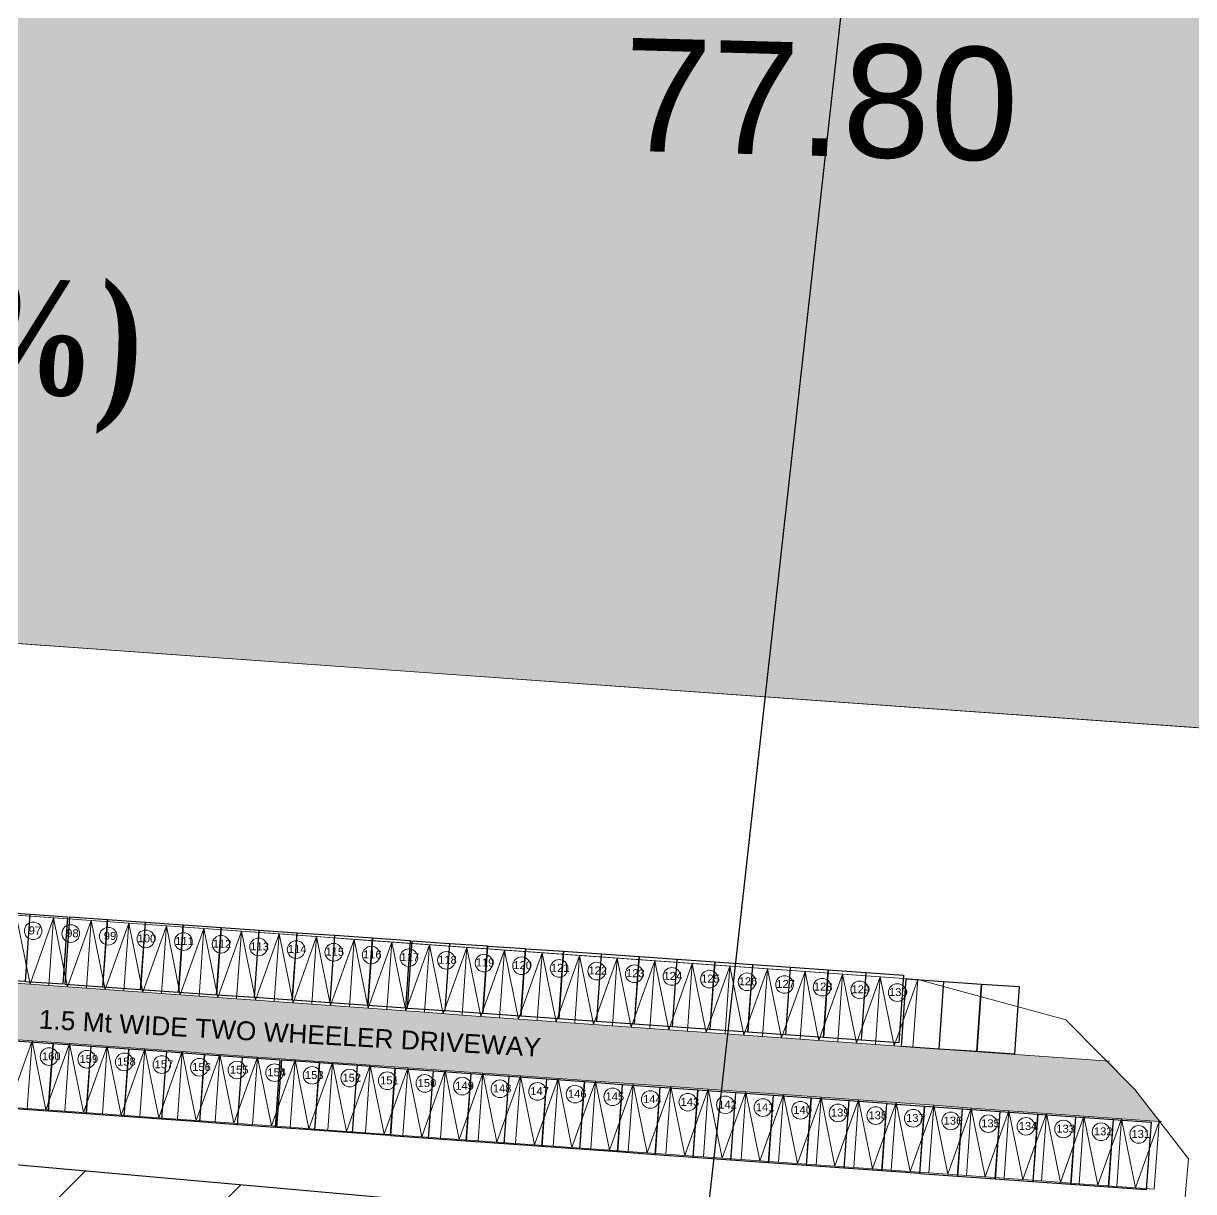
# Model space of a CAD drawing. Header units: metres. Extents: x -1560405 to -1559609, y 42907 to 43310.
# Drawn here: x -1560250.85 to -1560219.78, y 43190.37 to 43221.39 of the extents above; entities that cross this region are included whole.
import ezdxf

# ---------------------------------------------------------------- set-up
doc = ezdxf.new("R2010")
doc.units = ezdxf.units.M
doc.header["$LTSCALE"] = 750
doc.header["$MEASUREMENT"] = 0
doc.header["$PDMODE"] = 35
doc.header["$PDSIZE"] = 50
doc.linetypes.add('ACAD_ISO03W100', pattern=[30, 12, -18])
doc.linetypes.add('HIDDEN', pattern=[0.375, 0.25, -0.125])
doc.layers.get('0').update_dxf_attribs({"lineweight": 5})
doc.layers.get('Defpoints').update_dxf_attribs({"lineweight": 0})
doc.layers.add('BLK_1_LVL_0_BLDG_FOOT_PRINT', color=1, linetype='Continuous', lineweight=5)
doc.layers.add('OSR_PLAN', color=7, linetype='Continuous', lineweight=5)
doc.layers.add('BLK_1_LVL_0_SIDE_SETBACK2', color=102, linetype='Continuous')
doc.layers.add('TWO_WHEELER_PARKING', color=2, linetype='Continuous', plot=False)
doc.styles.add('JSC-Times New Roman', font='timesbd.ttf')
doc.styles.get("Standard").update_dxf_attribs({"font": 'arial.ttf'})
doc.dimstyles.new('DISCOVER SITE OUTRT', dxfattribs={"dimtxt": 3, "dimasz": 0.15, "dimexe": 0, "dimexo": 0, "dimgap": 0.1, "dimtad": 0, "dimzin": 0, "dimdsep": 46, "dimtxsty": 'Standard', "dimblk": 'ARCHTICK', "dimcen": 0, "dimse1": 1, "dimse2": 1, "dimsd1": 1, "dimsd2": 1, "dimclrd": 253, "dimclrt": 7, "dimadec": 0, "dimazin": 3, "dimtfac": 1, "dimtofl": 0, "dimtmove": 1, "dimatfit": 3, "dimfxl": 0, "dimfrac": 2, "dimtolj": 1, "dimtzin": 0, "dimarcsym": 0})

# ---------------------------------------------------------------- blocks, each defined once
blk = doc.blocks.new('*D625')
at = {"layer": 'Defpoints', "color": 0, "ltscale": 20}
for p in [(-1560268.433, 43225.394), (-1560268.488, 43223.313), (-1560190.715, 43221.263)]:
    blk.add_point(p, dxfattribs=at)
at = {"color": 7, "ltscale": 20, "insert": (-1560229.546, 43224.369), "char_height": 3, "attachment_point": 5, "rotation": 358.4903}
blk.add_mtext('\\A1;77.80', dxfattribs=at)
blk = doc.blocks.new('_ArchTick')
at = {"color": 0, "linetype": 'ByBlock', "const_width": 0.15}
blk.add_lwpolyline([(-0.5, -0.5), (0.5, 0.5)], dxfattribs=at)
blk = doc.blocks.new('*D626')
at = {"layer": 'Defpoints', "color": 0, "ltscale": 20}
for p in [(-1560190.715, 43221.263), (-1560228.934, 43036.576), (-1560226.546, 43036.082)]:
    blk.add_point(p, dxfattribs=at)
at = {"color": 7, "ltscale": 20, "insert": (-1560207.437, 43128.425), "char_height": 3, "attachment_point": 5, "rotation": 78.3081}
blk.add_mtext('\\A1;188.60', dxfattribs=at)
blk = doc.blocks.new('*D632')
at = {"layer": 'Defpoints', "color": 0, "ltscale": 20}
for p in [(-1560268.488, 43223.313), (-1560190.715, 43221.263), (-1560190.792, 43218.324)]:
    blk.add_point(p, dxfattribs=at)
at = {"color": 7, "ltscale": 20, "insert": (-1560229.679, 43219.349), "char_height": 3, "attachment_point": 5, "rotation": 358.4903}
blk.add_mtext('\\A1;77.80', dxfattribs=at)
blk = doc.blocks.new('*D635')
at = {"layer": 'Defpoints', "color": 0, "ltscale": 20}
for p in [(-1560337.813, 43211.124), (-1560218.169, 43204.369), (-1560218.296, 43202.587)]:
    blk.add_point(p, dxfattribs=at)
at = {"color": 7, "ltscale": 20, "insert": (-1560277.927, 43208.638), "char_height": 3, "attachment_point": 5, "rotation": 355.9144}
blk.add_mtext('\\A1;119.82', dxfattribs=at)
blk = doc.blocks.new('*D644')
at = {"layer": 'Defpoints', "color": 0, "ltscale": 20}
for p in [(-1560341.683, 43199.165, 0), (-1560341.908, 43196.651), (-1560232.726, 43189.438, 0)]:
    blk.add_point(p, dxfattribs=at)
at = {"color": 7, "ltscale": 20, "insert": (-1560287.429, 43191.787), "char_height": 3, "attachment_point": 5, "rotation": 354.8986}
blk.add_mtext('\\A1;109.39', dxfattribs=at)

msp = doc.modelspace()

# ---------------------------------------------------------------- hatches: boundary and pattern name
at = {"ltscale": 0.25}
h = msp.add_hatch(dxfattribs=at)
h.set_pattern_fill('GRASS', color=3, scale=0.09, angle=4.440567, style=0)
h.set_pattern_definition([(94.440567, (-1563432.0248, 43259.684), (-1.7367471, 1.4864406), [0.428625, -2.8042672]), (49.44057, (-1563432.0248, 43259.684), (-1.736747, 1.4864406), [0.428625, -1.857375]), (139.44057, (-1563432.0248, 43259.684), (-1.4864406, -1.736747), [0.428625, -1.857375])])
h.paths.add_polyline_path([(-1560190.7146, 43221.26301), (-1560268.49446, 43223.31294), (-1560268.49446, 43223.31324), (-1560347.4932, 43228.85839), (-1560348.99461, 43211.92232), (-1560336.23062, 43211.01062), (-1560218.29627, 43202.58684), (-1560213.1246, 43200.99422), (-1560209.78798, 43197.21718), (-1560195.69072, 43197.21718)])
h.paths.add_polyline_path([(-1560217.74991, 43201.4579), (-1560213.11968, 43200.03201), (-1560211.97987, 43203.73327), (-1560216.61011, 43205.15915)], flags=25)
h.paths.add_polyline_path([(-1560212.52284, 43199.48278), (-1560209.31528, 43195.85183), (-1560206.41282, 43198.41584), (-1560209.62038, 43202.04679)], flags=9)
h.paths.add_polyline_path([(-1560193.60262, 43200.86895), (-1560191.55567, 43210.76032), (-1560197.67164, 43212.02598), (-1560199.7186, 43202.13461)], flags=25)
h.paths.add_polyline_path([(-1560234.80298, 43216.37664), (-1560224.70553, 43216.11052), (-1560224.54098, 43222.35392), (-1560234.63843, 43222.62004)], flags=24)
h.paths.add_polyline_path([(-1560313.38646, 43221.25148), (-1560303.3103, 43220.5442), (-1560302.87298, 43226.77444), (-1560312.94915, 43227.48171)], flags=24)
h.paths.add_polyline_path([(-1560348.38794, 43210.75), (-1560338.31265, 43210.03034), (-1560337.86768, 43216.26004), (-1560347.94296, 43216.97969)], flags=25)
h.paths.add_polyline_path([(-1560284.23235, 43205.97365), (-1560272.25059, 43205.11782), (-1560271.80562, 43211.34751), (-1560283.78737, 43212.20334)], flags=25)
h.paths.add_polyline_path([(-1560206.42252, 43196.5151), (-1560199.18852, 43196.5151), (-1560199.18852, 43201.17883), (-1560206.42252, 43201.17883)], flags=9)
h.paths.add_polyline_path([(-1560285.0912, 43211.91771), (-1560247.94783, 43209.68521), (-1560247.26251, 43221.08732), (-1560284.40588, 43223.31982)], flags=24)
h = msp.add_hatch(color=33)
h.dxf.hatch_style = 1
h.paths.add_polyline_path([(-1560280.10079, 43197.97847), (-1560279.97255, 43199.77389), (-1560281.96746, 43199.91638), (-1560282.09571, 43198.12096), (-1560333.81558, 43201.81519), (-1560333.90143, 43200.3175), (-1560308.96496, 43198.53634), (-1560283.03103, 43196.68394), (-1560276.55626, 43196.22147), (-1560220.63487, 43192.23168), (-1560222.02057, 43193.82993)])
h = msp.add_hatch(dxfattribs=at)
h.set_pattern_fill('ANSI31', color=0)
h.set_pattern_definition([(45, (-1563432.0248, 43748.3745), (-2.245064, 2.245064), [])])
h.paths.add_polyline_path([(-1560237.07296, 43140.74868), (-1560346.57966, 43144.31577), (-1560351.57208, 43088.39163), (-1560242.00078, 43085.54823)])
h.paths.add_polyline_path([(-1560232.7264, 43189.43795), (-1560341.68322, 43199.16467), (-1560346.57966, 43144.31577), (-1560237.07296, 43140.74868)])
h.paths.add_polyline_path([(-1560242.00078, 43085.54823), (-1560351.57208, 43088.39163), (-1560355.10313, 43048.83757), (-1560246.14631, 43039.11084)])
h.paths.add_polyline_path([(-1560239.07718, 43108.11883), (-1560238.00907, 43120.08352), (-1560244.2299, 43120.63886), (-1560245.298, 43108.67417)], flags=25)
h.paths.add_polyline_path([(-1560343.41959, 43117.43362), (-1560342.35148, 43129.39831), (-1560348.57231, 43129.95366), (-1560349.64042, 43117.98896)], flags=24)
h.paths.add_polyline_path([(-1560319.84767, 43107.93716), (-1560283.14881, 43106.13183), (-1560282.76123, 43114.01062), (-1560319.46008, 43115.81594)], flags=24)
h.paths.add_polyline_path([(-1560313.81316, 43123.30902), (-1560282.62913, 43121.77499), (-1560282.29061, 43128.65646), (-1560313.47464, 43130.1905)], flags=24)
h.paths.add_polyline_path([(-1560315.66893, 43116.05061), (-1560286.0673, 43114.59442), (-1560285.72878, 43121.47589), (-1560315.33041, 43122.93208)], flags=24)
h.paths.add_polyline_path([(-1560293.79379, 43189.23675), (-1560281.82909, 43188.16864), (-1560281.27375, 43194.38947), (-1560293.23845, 43195.45757)], flags=24)
h.paths.add_polyline_path([(-1560313.23162, 43162.44994), (-1560277.6348, 43160.69883), (-1560277.24722, 43168.57761), (-1560312.84404, 43170.32873)], flags=24)
h.paths.add_polyline_path([(-1560306.70402, 43044.619), (-1560294.73932, 43043.5509), (-1560294.18398, 43049.77172), (-1560306.14868, 43050.83983)], flags=24)
h.paths.add_polyline_path([(-1560324.78315, 43066.20517), (-1560289.49716, 43064.46935), (-1560289.10958, 43072.34813), (-1560324.39557, 43074.08395)], flags=24)

# ---------------------------------------------------------------- linework, layer by layer
at = {"color": 0, "linetype": 'HIDDEN', "ltscale": 15}
for p, q in [((-1560336.23062, 43211.01062), (-1560218.29627, 43202.58684)), ((-1560334.10516, 43203.64046, 0), (-1560227.10723, 43195.99785, 0))]:
    msp.add_line(p, q, dxfattribs=at)
at = {"color": 0, "ltscale": 20}
for p, q in [((-1560227.23548, 43194.20242, 0), (-1560222.02057, 43193.82993, 0)), ((-1560220.69857, 43192.23168, 0), (-1560220.63487, 43192.23168, 0))]:
    msp.add_line(p, q, dxfattribs=at)
at = {"color": 0, "ltscale": 0.25, "elevation": 0}
for points in [[(-1560251.04624, 43197.70775), (-1560251.17449, 43195.91233), (-1560250.17703, 43195.84108), (-1560250.04878, 43197.63651)], [(-1560250.04878, 43197.63651), (-1560250.17703, 43195.84108), (-1560249.17957, 43195.76984), (-1560249.05133, 43197.56526)], [(-1560249.05133, 43197.56526), (-1560249.17957, 43195.76984), (-1560248.18211, 43195.69859), (-1560248.05387, 43197.49401)], [(-1560248.05387, 43197.49401), (-1560248.18211, 43195.69859), (-1560247.18465, 43195.62734), (-1560247.05641, 43197.42277)], [(-1560247.05641, 43197.42277), (-1560247.18465, 43195.62734), (-1560246.18719, 43195.5561), (-1560246.05895, 43197.35152)], [(-1560246.05895, 43197.35152), (-1560246.18719, 43195.5561), (-1560245.18973, 43195.48485), (-1560245.06149, 43197.28028)], [(-1560245.06149, 43197.28028), (-1560245.18973, 43195.48485), (-1560244.19227, 43195.4136), (-1560244.06403, 43197.20903)], [(-1560244.06403, 43197.20903), (-1560244.19227, 43195.4136), (-1560243.19482, 43195.34236), (-1560243.06657, 43197.13778)], [(-1560243.06657, 43197.13778), (-1560243.19482, 43195.34236), (-1560242.19736, 43195.27111), (-1560242.06911, 43197.06654)], [(-1560242.06911, 43197.06654), (-1560242.19736, 43195.27111), (-1560241.1999, 43195.19987), (-1560241.07165, 43196.99529)], [(-1560241.07165, 43196.99529), (-1560241.1999, 43195.19987), (-1560240.20244, 43195.12862), (-1560240.0742, 43196.92405)], [(-1560240.0742, 43196.92405), (-1560240.20244, 43195.12862), (-1560239.20498, 43195.05737), (-1560239.07674, 43196.8528)], [(-1560239.07674, 43196.8528), (-1560239.20498, 43195.05737), (-1560238.20752, 43194.98613), (-1560238.07928, 43196.78155)], [(-1560238.07928, 43196.78155), (-1560238.20752, 43194.98613), (-1560237.21006, 43194.91488), (-1560237.08182, 43196.71031)], [(-1560237.08182, 43196.71031), (-1560237.21006, 43194.91488), (-1560236.2126, 43194.84364), (-1560236.08436, 43196.63906)], [(-1560236.08436, 43196.63906), (-1560236.2126, 43194.84364), (-1560235.21515, 43194.77239), (-1560235.0869, 43196.56781)], [(-1560235.0869, 43196.56781), (-1560235.21515, 43194.77239), (-1560234.21769, 43194.70114), (-1560234.08944, 43196.49657)], [(-1560234.08944, 43196.49657), (-1560234.21769, 43194.70114), (-1560233.22023, 43194.6299), (-1560233.09198, 43196.42532)], [(-1560233.09198, 43196.42532), (-1560233.22023, 43194.6299), (-1560232.22277, 43194.55865), (-1560232.09453, 43196.35408)], [(-1560232.09453, 43196.35408), (-1560232.22277, 43194.55865), (-1560231.22531, 43194.4874), (-1560231.09707, 43196.28283)], [(-1560231.09707, 43196.28283), (-1560231.22531, 43194.4874), (-1560230.22785, 43194.41616), (-1560230.09961, 43196.21158)], [(-1560230.09961, 43196.21158), (-1560230.22785, 43194.41616), (-1560229.23039, 43194.34491), (-1560229.10215, 43196.14034)], [(-1560229.10215, 43196.14034), (-1560229.23039, 43194.34491), (-1560228.23293, 43194.27367), (-1560228.10469, 43196.06909)], [(-1560228.10469, 43196.06909), (-1560228.23293, 43194.27367), (-1560227.23548, 43194.20242), (-1560227.10723, 43195.99785)], [(-1560251.61979, 43194.44031), (-1560251.74803, 43192.64489), (-1560250.75058, 43192.57364), (-1560250.62233, 43194.36907)], [(-1560250.62233, 43194.36907), (-1560250.75058, 43192.57364), (-1560249.75312, 43192.50239), (-1560249.62487, 43194.29782)], [(-1560249.62487, 43194.29782), (-1560249.75312, 43192.50239), (-1560248.75566, 43192.43115), (-1560248.62742, 43194.22657)], [(-1560248.62742, 43194.22657), (-1560248.75566, 43192.43115), (-1560247.7582, 43192.3599), (-1560247.62996, 43194.15533)], [(-1560247.62996, 43194.15533), (-1560247.7582, 43192.3599), (-1560246.76074, 43192.28866), (-1560246.6325, 43194.08408)], [(-1560246.6325, 43194.08408), (-1560246.76074, 43192.28866), (-1560245.76328, 43192.21741), (-1560245.63504, 43194.01284)], [(-1560245.63504, 43194.01284), (-1560245.76328, 43192.21741), (-1560244.76582, 43192.14616), (-1560244.63758, 43193.94159)], [(-1560244.63758, 43193.94159), (-1560244.76582, 43192.14616), (-1560243.76836, 43192.07492), (-1560243.64012, 43193.87034)], [(-1560243.64012, 43193.87034), (-1560243.76836, 43192.07492), (-1560242.77091, 43192.00367), (-1560242.64266, 43193.7991)], [(-1560242.64266, 43193.7991), (-1560242.77091, 43192.00367), (-1560241.77345, 43191.93243), (-1560241.6452, 43193.72785)], [(-1560241.6452, 43193.72785), (-1560241.77345, 43191.93243), (-1560240.77599, 43191.86118), (-1560240.64775, 43193.65661)], [(-1560240.64775, 43193.65661), (-1560240.77599, 43191.86118), (-1560239.77853, 43191.78993), (-1560239.65029, 43193.58536)], [(-1560239.65029, 43193.58536), (-1560239.77853, 43191.78993), (-1560238.78107, 43191.71869), (-1560238.65283, 43193.51411)], [(-1560238.65283, 43193.51411), (-1560238.78107, 43191.71869), (-1560237.78361, 43191.64744), (-1560237.65537, 43193.44287)], [(-1560237.65537, 43193.44287), (-1560237.78361, 43191.64744), (-1560236.78615, 43191.5762), (-1560236.65791, 43193.37162)], [(-1560236.65791, 43193.37162), (-1560236.78615, 43191.5762), (-1560235.78869, 43191.50495), (-1560235.66045, 43193.30037)], [(-1560235.66045, 43193.30037), (-1560235.78869, 43191.50495), (-1560234.79124, 43191.4337), (-1560234.66299, 43193.22913)], [(-1560234.66299, 43193.22913), (-1560234.79124, 43191.4337), (-1560233.79378, 43191.36246), (-1560233.66553, 43193.15788)], [(-1560233.66553, 43193.15788), (-1560233.79378, 43191.36246), (-1560232.79632, 43191.29121), (-1560232.66807, 43193.08664)], [(-1560232.66807, 43193.08664), (-1560232.79632, 43191.29121), (-1560231.79886, 43191.21996), (-1560231.67062, 43193.01539)], [(-1560231.67062, 43193.01539), (-1560231.79886, 43191.21996), (-1560230.8014, 43191.14872), (-1560230.67316, 43192.94414)], [(-1560230.67316, 43192.94414), (-1560230.8014, 43191.14872), (-1560229.80394, 43191.07747), (-1560229.6757, 43192.8729)], [(-1560229.6757, 43192.8729), (-1560229.80394, 43191.07747), (-1560228.80648, 43191.00623), (-1560228.67824, 43192.80165)], [(-1560228.67824, 43192.80165), (-1560228.80648, 43191.00623), (-1560227.80902, 43190.93498), (-1560227.68078, 43192.73041)], [(-1560227.68078, 43192.73041), (-1560227.80902, 43190.93498), (-1560226.81157, 43190.86373), (-1560226.68332, 43192.65916)], [(-1560226.68332, 43192.65916), (-1560226.81157, 43190.86373), (-1560225.81411, 43190.79249), (-1560225.68586, 43192.58791)], [(-1560225.68586, 43192.58791), (-1560225.81411, 43190.79249), (-1560224.81665, 43190.72124), (-1560224.6884, 43192.51667)], [(-1560224.6884, 43192.51667), (-1560224.81665, 43190.72124), (-1560223.81919, 43190.65), (-1560223.69095, 43192.44542)], [(-1560223.69095, 43192.44542), (-1560223.81919, 43190.65), (-1560222.82173, 43190.57875), (-1560222.69349, 43192.37417)], [(-1560222.69349, 43192.37417), (-1560222.82173, 43190.57875), (-1560221.82427, 43190.5075), (-1560221.69603, 43192.30293)], [(-1560221.69603, 43192.30293), (-1560221.82427, 43190.5075), (-1560220.82681, 43190.43626), (-1560220.69857, 43192.23168)]]:
    msp.add_lwpolyline(points, close=True, dxfattribs=at)
at = {"color": 0, "linetype": 'ACAD_ISO03W100', "ltscale": 0.1, "elevation": 0}
for points in [[(-1560250.04878, 43197.63651), (-1560250.67576, 43195.8767), (-1560251.04624, 43197.70775)], [(-1560249.05133, 43197.56526), (-1560249.6783, 43195.80546), (-1560250.04878, 43197.63651)], [(-1560248.05387, 43197.49401), (-1560248.68084, 43195.73421), (-1560249.05133, 43197.56526)], [(-1560247.05641, 43197.42277), (-1560247.68338, 43195.66297), (-1560248.05387, 43197.49401)], [(-1560246.05895, 43197.35152), (-1560246.68592, 43195.59172), (-1560247.05641, 43197.42277)], [(-1560245.06149, 43197.28028), (-1560245.68846, 43195.52047), (-1560246.05895, 43197.35152)], [(-1560244.06403, 43197.20903), (-1560244.691, 43195.44923), (-1560245.06149, 43197.28028)], [(-1560243.06657, 43197.13778), (-1560243.69354, 43195.37798), (-1560244.06403, 43197.20903)], [(-1560242.06911, 43197.06654), (-1560242.69609, 43195.30674), (-1560243.06657, 43197.13778)], [(-1560241.07165, 43196.99529), (-1560241.69863, 43195.23549), (-1560242.06911, 43197.06654)], [(-1560240.0742, 43196.92405), (-1560240.70117, 43195.16424), (-1560241.07165, 43196.99529)], [(-1560239.07674, 43196.8528), (-1560239.70371, 43195.093), (-1560240.0742, 43196.92405)], [(-1560238.07928, 43196.78155), (-1560238.70625, 43195.02175), (-1560239.07674, 43196.8528)], [(-1560237.08182, 43196.71031), (-1560237.70879, 43194.9505), (-1560238.07928, 43196.78155)], [(-1560236.08436, 43196.63906), (-1560236.71133, 43194.87926), (-1560237.08182, 43196.71031)], [(-1560235.0869, 43196.56781), (-1560235.71387, 43194.80801), (-1560236.08436, 43196.63906)], [(-1560234.08944, 43196.49657), (-1560234.71642, 43194.73677), (-1560235.0869, 43196.56781)], [(-1560233.09198, 43196.42532), (-1560233.71896, 43194.66552), (-1560234.08944, 43196.49657)], [(-1560232.09453, 43196.35408), (-1560232.7215, 43194.59427), (-1560233.09198, 43196.42532)], [(-1560231.09707, 43196.28283), (-1560231.72404, 43194.52303), (-1560232.09453, 43196.35408)], [(-1560230.09961, 43196.21158), (-1560230.72658, 43194.45178), (-1560231.09707, 43196.28283)], [(-1560229.10215, 43196.14034), (-1560229.72912, 43194.38054), (-1560230.09961, 43196.21158)], [(-1560228.10469, 43196.06909), (-1560228.73166, 43194.30929), (-1560229.10215, 43196.14034)], [(-1560227.10723, 43195.99785), (-1560227.7342, 43194.23804), (-1560228.10469, 43196.06909)], [(-1560250.62233, 43194.36907), (-1560251.24931, 43192.60926), (-1560251.61979, 43194.44031)], [(-1560249.62487, 43194.29782), (-1560250.25185, 43192.53802), (-1560250.62233, 43194.36907)], [(-1560248.62742, 43194.22657), (-1560249.25439, 43192.46677), (-1560249.62487, 43194.29782)], [(-1560247.62996, 43194.15533), (-1560248.25693, 43192.39553), (-1560248.62742, 43194.22657)], [(-1560246.6325, 43194.08408), (-1560247.25947, 43192.32428), (-1560247.62996, 43194.15533)], [(-1560245.63504, 43194.01284), (-1560246.26201, 43192.25303), (-1560246.6325, 43194.08408)], [(-1560244.63758, 43193.94159), (-1560245.26455, 43192.18179), (-1560245.63504, 43194.01284)], [(-1560243.64012, 43193.87034), (-1560244.26709, 43192.11054), (-1560244.63758, 43193.94159)], [(-1560242.64266, 43193.7991), (-1560243.26964, 43192.03929), (-1560243.64012, 43193.87034)], [(-1560241.6452, 43193.72785), (-1560242.27218, 43191.96805), (-1560242.64266, 43193.7991)], [(-1560240.64775, 43193.65661), (-1560241.27472, 43191.8968), (-1560241.6452, 43193.72785)], [(-1560239.65029, 43193.58536), (-1560240.27726, 43191.82556), (-1560240.64775, 43193.65661)], [(-1560238.65283, 43193.51411), (-1560239.2798, 43191.75431), (-1560239.65029, 43193.58536)], [(-1560237.65537, 43193.44287), (-1560238.28234, 43191.68306), (-1560238.65283, 43193.51411)], [(-1560236.65791, 43193.37162), (-1560237.28488, 43191.61182), (-1560237.65537, 43193.44287)], [(-1560235.66045, 43193.30037), (-1560236.28742, 43191.54057), (-1560236.65791, 43193.37162)], [(-1560234.66299, 43193.22913), (-1560235.28996, 43191.46933), (-1560235.66045, 43193.30037)], [(-1560233.66553, 43193.15788), (-1560234.29251, 43191.39808), (-1560234.66299, 43193.22913)], [(-1560232.66807, 43193.08664), (-1560233.29505, 43191.32683), (-1560233.66553, 43193.15788)], [(-1560231.67062, 43193.01539), (-1560232.29759, 43191.25559), (-1560232.66807, 43193.08664)], [(-1560230.67316, 43192.94414), (-1560231.30013, 43191.18434), (-1560231.67062, 43193.01539)], [(-1560229.6757, 43192.8729), (-1560230.30267, 43191.1131), (-1560230.67316, 43192.94414)], [(-1560228.67824, 43192.80165), (-1560229.30521, 43191.04185), (-1560229.6757, 43192.8729)], [(-1560227.68078, 43192.73041), (-1560228.30775, 43190.9706), (-1560228.67824, 43192.80165)], [(-1560226.68332, 43192.65916), (-1560227.31029, 43190.89936), (-1560227.68078, 43192.73041)], [(-1560225.68586, 43192.58791), (-1560226.31284, 43190.82811), (-1560226.68332, 43192.65916)], [(-1560224.6884, 43192.51667), (-1560225.31538, 43190.75686), (-1560225.68586, 43192.58791)], [(-1560223.69095, 43192.44542), (-1560224.31792, 43190.68562), (-1560224.6884, 43192.51667)], [(-1560222.69349, 43192.37417), (-1560223.32046, 43190.61437), (-1560223.69095, 43192.44542)], [(-1560221.69603, 43192.30293), (-1560222.323, 43190.54313), (-1560222.69349, 43192.37417)], [(-1560220.69857, 43192.23168), (-1560221.32554, 43190.47188), (-1560221.69603, 43192.30293)]]:
    msp.add_lwpolyline(points, dxfattribs=at)
at = {"color": 0, "ltscale": 20, "elevation": 0}
for points in [[(-1560227.10723, 43195.99785), (-1560223.17813, 43194.9296), (-1560221.34579, 43193.07507), (-1560219.91676, 43191.23436), (-1560220.07606, 43189.43687)], [(-1560219.91676, 43191.23436), (-1560229.34484, 43084.84992), (-1560238.08799, 43041.68968)]]:
    msp.add_lwpolyline(points, dxfattribs=at)
at = {"color": 0, "ltscale": 0.25}
for centre in [(-1560250.59276, 43197.29247, 0), (-1560249.5953, 43197.22122, 0), (-1560248.59784, 43197.14998, 0), (-1560247.60039, 43197.07873, 0), (-1560246.60293, 43197.00749, 0), (-1560245.60547, 43196.93624, 0), (-1560244.60801, 43196.86499, 0), (-1560243.61055, 43196.79375, 0), (-1560242.61309, 43196.7225, 0), (-1560241.61563, 43196.65125, 0), (-1560240.61817, 43196.58001, 0), (-1560239.62072, 43196.50876, 0), (-1560238.62326, 43196.43752, 0), (-1560237.6258, 43196.36627, 0), (-1560236.62834, 43196.29502, 0), (-1560235.63088, 43196.22378, 0), (-1560234.63342, 43196.15253, 0), (-1560233.63596, 43196.08129, 0), (-1560232.6385, 43196.01004, 0), (-1560231.64105, 43195.93879, 0), (-1560230.64359, 43195.86755, 0), (-1560229.64613, 43195.7963, 0), (-1560228.64867, 43195.72505, 0), (-1560227.65121, 43195.65381, 0), (-1560250.16885, 43193.95378, 0), (-1560249.17139, 43193.88254, 0), (-1560248.17393, 43193.81129, 0), (-1560247.17648, 43193.74005, 0), (-1560246.17902, 43193.6688, 0), (-1560245.18156, 43193.59755, 0), (-1560244.1841, 43193.52631, 0), (-1560243.18664, 43193.45506, 0), (-1560242.18918, 43193.38381, 0), (-1560241.19172, 43193.31257, 0), (-1560240.19426, 43193.24132, 0), (-1560239.19681, 43193.17008, 0), (-1560238.19935, 43193.09883, 0), (-1560237.20189, 43193.02758, 0), (-1560236.20443, 43192.95634, 0), (-1560235.20697, 43192.88509, 0), (-1560234.20951, 43192.81385, 0), (-1560233.21205, 43192.7426, 0), (-1560232.21459, 43192.67135, 0), (-1560231.21714, 43192.60011, 0), (-1560230.21968, 43192.52886, 0), (-1560229.22222, 43192.45761, 0), (-1560228.22476, 43192.38637, 0), (-1560227.2273, 43192.31512, 0), (-1560226.22984, 43192.24388, 0), (-1560225.23238, 43192.17263, 0), (-1560224.23492, 43192.10138, 0), (-1560223.23747, 43192.03014, 0), (-1560222.24001, 43191.95889, 0), (-1560221.24255, 43191.88765, 0)]:
    msp.add_circle(centre, 0.23412, dxfattribs=at)
at = {"layer": 'BLK_1_LVL_0_BLDG_FOOT_PRINT', "color": 1, "elevation": 0}
msp.add_lwpolyline([(-1560355.10313, 43048.83757), (-1560246.14631, 43039.11084), (-1560232.7264, 43189.43795), (-1560341.68322, 43199.16467)], close=True, dxfattribs=at)
at = {"layer": 'BLK_1_LVL_0_SIDE_SETBACK2', "color": 102, "elevation": 0}
msp.add_lwpolyline([(-1560341.68322, 43199.16467), (-1560338.22092, 43228.20754), (-1560268.48759, 43223.31276), (-1560229.07498, 43222.27402), (-1560232.7264, 43189.43795), (-1560341.68322, 43199.16467)], close=True, dxfattribs=at)
at = {"layer": 'OSR_PLAN', "color": 7}
msp.add_lwpolyline([(-1560348.99461, 43211.92232), (-1560347.4932, 43228.85839), (-1560268.48759, 43223.31276), (-1560190.7146, 43221.26301), (-1560195.69072, 43197.21718), (-1560209.78798, 43197.21718), (-1560213.1246, 43200.99422), (-1560218.29627, 43202.58684), (-1560336.23062, 43211.01062), (-1560348.99461, 43211.92232)], close=True, dxfattribs=at)
at = {"layer": 'TWO_WHEELER_PARKING', "color": 2, "lineweight": -3}
for points, elevation in [([(-1560251.80279, 43196.01268), (-1560251.67738, 43197.8083), (-1560250.67981, 43197.73863), (-1560250.80522, 43195.943)], 0.00001), ([(-1560250.79961, 43195.94261), (-1560250.6742, 43197.73823), (-1560249.67663, 43197.66856), (-1560249.80204, 43195.87294)], 0.00001), ([(-1560249.7455, 43195.86899), (-1560249.62008, 43197.66461), (-1560248.62251, 43197.59494), (-1560248.74793, 43195.79931)], 0.00001), ([(-1560248.74298, 43195.79897), (-1560248.61757, 43197.59459), (-1560247.62, 43197.52492), (-1560247.74541, 43195.72929)], 0.00001), ([(-1560247.7398, 43195.7289), (-1560247.61439, 43197.52453), (-1560246.61682, 43197.45485), (-1560246.74223, 43195.65923)], 0.00001), ([(-1560246.72471, 43195.658), (-1560246.59929, 43197.45363), (-1560245.60172, 43197.38395), (-1560245.72714, 43195.58833)], 0.00001), ([(-1560245.72219, 43195.58798), (-1560245.59678, 43197.38361), (-1560244.59921, 43197.31394), (-1560244.72462, 43195.51831)], 0.00001), ([(-1560244.71901, 43195.51792), (-1560244.5936, 43197.31354), (-1560243.59603, 43197.24387), (-1560243.72144, 43195.44824)], 0.00001), ([(-1560243.71092, 43195.44751), (-1560243.5855, 43197.24313), (-1560242.58793, 43197.17346), (-1560242.71335, 43195.37784)], 0.00001), ([(-1560242.7084, 43195.37749), (-1560242.58299, 43197.17312), (-1560241.58542, 43197.10344), (-1560241.71083, 43195.30782)], 0.00001), ([(-1560241.70522, 43195.30742), (-1560241.57981, 43197.10305), (-1560240.58224, 43197.03338), (-1560240.70765, 43195.23775)], 0.00001), ([(-1560240.65786, 43195.23427), (-1560240.53245, 43197.0299), (-1560239.53488, 43196.96022), (-1560239.66029, 43195.1646)], 0.00001), ([(-1560239.65535, 43195.16425), (-1560239.52994, 43196.95988), (-1560238.53237, 43196.89021), (-1560238.65778, 43195.09458)], 0.00001), ([(-1560238.65217, 43195.09419), (-1560238.52676, 43196.88981), (-1560237.52919, 43196.82014), (-1560237.6546, 43195.02451)], 0.00001), ([(-1560237.63707, 43195.02329), (-1560237.51166, 43196.81892), (-1560236.51409, 43196.74924), (-1560236.6395, 43194.95362)], 0.00001), ([(-1560236.63456, 43194.95327), (-1560236.50915, 43196.7489), (-1560235.51158, 43196.67922), (-1560235.63699, 43194.8836)], 0.00001), ([(-1560235.63138, 43194.88321), (-1560235.50597, 43196.67883), (-1560234.5084, 43196.60916), (-1560234.63381, 43194.81353)], 0.00001), ([(-1560234.62329, 43194.8128), (-1560234.49787, 43196.60842), (-1560233.5003, 43196.53875), (-1560233.62572, 43194.74312)], 0.00001), ([(-1560233.62077, 43194.74278), (-1560233.49536, 43196.5384), (-1560232.49779, 43196.46873), (-1560232.6232, 43194.6731)], 0.00001), ([(-1560232.61759, 43194.67271), (-1560232.49218, 43196.46834), (-1560231.49461, 43196.39866), (-1560231.62002, 43194.60304)], 0.00001), ([(-1560231.61441, 43194.60265), (-1560231.489, 43196.39827), (-1560230.49143, 43196.3286), (-1560230.61684, 43194.53297)], 0.00001), ([(-1560230.61123, 43194.53258), (-1560230.48582, 43196.32821), (-1560229.48825, 43196.25853), (-1560229.61366, 43194.46291)], 0.00001), ([(-1560229.60805, 43194.46251), (-1560229.48264, 43196.25814), (-1560228.48507, 43196.18847), (-1560228.61048, 43194.39284)], 0.00001), ([(-1560228.60487, 43194.39245), (-1560228.47946, 43196.18807), (-1560227.48189, 43196.1184), (-1560227.6073, 43194.32277)], 0.00001), ([(-1560227.54246, 43194.22435), (-1560227.41705, 43196.01998), (-1560226.41948, 43195.9503), (-1560226.54489, 43194.15468)], 0), ([(-1560226.53928, 43194.15428), (-1560226.41387, 43195.94991), (-1560225.4163, 43195.88024), (-1560225.54171, 43194.08461)], 0), ([(-1560225.5361, 43194.08422), (-1560225.41069, 43195.87984), (-1560224.41312, 43195.81017), (-1560224.53853, 43194.01454)], 0), ([(-1560251.20058, 43192.57818), (-1560251.07167, 43194.37356), (-1560250.07424, 43194.30195), (-1560250.20315, 43192.50657)], 0.00001), ([(-1560250.18562, 43192.50531), (-1560250.05671, 43194.30069), (-1560249.05928, 43194.22907), (-1560249.18819, 43192.43369)], 0.00001), ([(-1560249.18325, 43192.43334), (-1560249.05434, 43194.22872), (-1560248.05691, 43194.1571), (-1560248.18581, 43192.36172)], 0.00001), ([(-1560248.18021, 43192.36132), (-1560248.0513, 43194.1567), (-1560247.05387, 43194.08508), (-1560247.18277, 43192.28971)], 0.00001), ([(-1560247.17225, 43192.28895), (-1560247.04334, 43194.08433), (-1560246.04591, 43194.01271), (-1560246.17482, 43192.21734)], 0.00001), ([(-1560246.16987, 43192.21698), (-1560246.04097, 43194.01236), (-1560245.04353, 43193.94074), (-1560245.17244, 43192.14537)], 0.00001), ([(-1560245.16683, 43192.14496), (-1560245.03793, 43193.94034), (-1560244.04049, 43193.86873), (-1560244.1694, 43192.07335)], 0.00001), ([(-1560244.11962, 43192.06977), (-1560243.99071, 43193.86515), (-1560242.99328, 43193.79354), (-1560243.12219, 43191.99816)], 0.00001), ([(-1560243.11724, 43191.9978), (-1560242.98833, 43193.79318), (-1560241.9909, 43193.72157), (-1560242.11981, 43191.92619)], 0.00001), ([(-1560242.1142, 43191.92578), (-1560241.98529, 43193.72116), (-1560240.98786, 43193.64955), (-1560241.11677, 43191.85417)], 0.00001), ([(-1560241.09924, 43191.85291), (-1560240.97034, 43193.64829), (-1560239.9729, 43193.57667), (-1560240.10181, 43191.7813)], 0.00001), ([(-1560240.09687, 43191.78094), (-1560239.96796, 43193.57632), (-1560238.97053, 43193.5047), (-1560239.09944, 43191.70932)], 0.00001), ([(-1560239.09383, 43191.70892), (-1560238.96492, 43193.5043), (-1560237.96749, 43193.43268), (-1560238.09639, 43191.63731)], 0.00001), ([(-1560238.08587, 43191.63655), (-1560237.95696, 43193.43193), (-1560236.95953, 43193.36031), (-1560237.08844, 43191.56494)], 0.00001), ([(-1560237.0835, 43191.56458), (-1560236.95459, 43193.35996), (-1560235.95716, 43193.28834), (-1560236.08606, 43191.49297)], 0.00001), ([(-1560236.08045, 43191.49256), (-1560235.95155, 43193.28794), (-1560234.95411, 43193.21633), (-1560235.08302, 43191.42095)], 0.00001), ([(-1560235.07741, 43191.42054), (-1560234.9485, 43193.21592), (-1560233.95107, 43193.14431), (-1560234.07998, 43191.34893)], 0.00001), ([(-1560234.07437, 43191.34853), (-1560233.94546, 43193.1439), (-1560232.94803, 43193.07229), (-1560233.07694, 43191.27691)], 0.00001), ([(-1560233.07199, 43191.27656), (-1560232.94309, 43193.07193), (-1560231.94565, 43193.00032), (-1560232.07456, 43191.20494)], 0.00001), ([(-1560232.06895, 43191.20454), (-1560231.94004, 43192.99992), (-1560230.94261, 43192.9283), (-1560231.07152, 43191.13292)], 0.00001), ([(-1560231.06591, 43191.13252), (-1560230.937, 43192.9279), (-1560229.93957, 43192.85628), (-1560230.06848, 43191.0609)], 0.00001), ([(-1560230.06287, 43191.0605), (-1560229.93396, 43192.85588), (-1560228.93653, 43192.78426), (-1560229.06544, 43190.98889)], 0.00001), ([(-1560229.05983, 43190.98848), (-1560228.93092, 43192.78386), (-1560227.93349, 43192.71225), (-1560228.06239, 43190.91687)], 0.00001), ([(-1560228.05678, 43190.91647), (-1560227.92788, 43192.71184), (-1560226.93044, 43192.64023), (-1560227.05935, 43190.84485)], 0.00001), ([(-1560227.05374, 43190.84445), (-1560226.92483, 43192.63983), (-1560225.9274, 43192.56821), (-1560226.05631, 43190.77283)], 0.00001), ([(-1560226.0507, 43190.77243), (-1560225.92179, 43192.56781), (-1560224.92436, 43192.49619), (-1560225.05327, 43190.70081)], 0.00001), ([(-1560225.04766, 43190.70041), (-1560224.91875, 43192.49579), (-1560223.92132, 43192.42417), (-1560224.05023, 43190.6288)], 0.00001), ([(-1560224.04462, 43190.62839), (-1560223.91571, 43192.42377), (-1560222.91828, 43192.35216), (-1560223.04718, 43190.55678)], 0.00001), ([(-1560223.04157, 43190.55637), (-1560222.91267, 43192.35175), (-1560221.91523, 43192.28014), (-1560222.04414, 43190.48476)], 0.00001), ([(-1560222.03853, 43190.48436), (-1560221.90962, 43192.27973), (-1560220.91219, 43192.20812), (-1560221.0411, 43190.41274)], 0.00001)]:
    msp.add_lwpolyline(points, close=True, dxfattribs=dict(at, elevation=elevation))

# ---------------------------------------------------------------- texts
at = {"color": 0, "lineweight": -2}
for s, p in [('97', (-1560250.71438, 43197.19797)), ('98', (-1560249.71692, 43197.12673)), ('99', (-1560248.71946, 43197.05548)), ('100', (-1560247.82119, 43196.99043)), ('111', (-1560246.82374, 43196.91918)), ('112', (-1560245.82628, 43196.84793)), ('113', (-1560244.82882, 43196.77669)), ('114', (-1560243.83136, 43196.70544)), ('115', (-1560242.8339, 43196.6342)), ('116', (-1560241.83644, 43196.56295)), ('117', (-1560240.83898, 43196.4917)), ('118', (-1560239.84152, 43196.42046)), ('119', (-1560238.84407, 43196.34921)), ('120', (-1560237.84661, 43196.27796)), ('121', (-1560236.84915, 43196.20672)), ('122', (-1560235.85169, 43196.13547)), ('123', (-1560234.85423, 43196.06423)), ('124', (-1560233.85677, 43195.99298)), ('125', (-1560232.85931, 43195.92173)), ('126', (-1560231.86185, 43195.85049)), ('127', (-1560230.8644, 43195.77924)), ('128', (-1560229.86694, 43195.708)), ('129', (-1560228.86948, 43195.63675)), ('130', (-1560227.87202, 43195.5655))]:
    msp.add_text(s, height=0.212476, rotation=359.195217, dxfattribs=at).set_placement(p)
at = {"color": 0}
msp.add_text('1.5 Mt WIDE TWO WHEELER DRIVEWAY', height=0.5, rotation=356.76471, dxfattribs=at).set_placement((-1560250.45277, 43194.69945, 0))
at = {"color": 0, "lineweight": -2}
for s, p in [('160', (-1560250.35962, 43193.85682)), ('159', (-1560249.36217, 43193.78557)), ('158', (-1560248.36471, 43193.71432)), ('157', (-1560247.36725, 43193.64308)), ('156', (-1560246.36979, 43193.57183)), ('155', (-1560245.37233, 43193.50059)), ('154', (-1560244.37487, 43193.42934)), ('153', (-1560243.37741, 43193.35809)), ('152', (-1560242.37995, 43193.28685)), ('151', (-1560241.3825, 43193.2156)), ('150', (-1560240.38504, 43193.14435)), ('149', (-1560239.38758, 43193.07311)), ('148', (-1560238.39012, 43193.00186)), ('147', (-1560237.39266, 43192.93062)), ('146', (-1560236.3952, 43192.85937)), ('145', (-1560235.39774, 43192.78812)), ('144', (-1560234.40028, 43192.71688)), ('143', (-1560233.40283, 43192.64563)), ('142', (-1560232.40537, 43192.57439)), ('141', (-1560231.40791, 43192.50314)), ('140', (-1560230.41045, 43192.43189)), ('139', (-1560229.41299, 43192.36065)), ('138', (-1560228.41553, 43192.2894)), ('137', (-1560227.41807, 43192.21815)), ('136', (-1560226.42061, 43192.14691)), ('135', (-1560225.42316, 43192.07566)), ('134', (-1560224.4257, 43192.00442)), ('133', (-1560223.42824, 43191.93317)), ('132', (-1560222.43078, 43191.86192)), ('131', (-1560221.43332, 43191.79068))]:
    msp.add_text(s, height=0.212476, dxfattribs=at).set_placement(p)
at = {"color": 0, "insert": (-1560283.67264, 43221.57326), "char_height": 3, "width": 81.7016348, "attachment_point": 1, "rotation": 356.56038, "style": 'JSC-Times New Roman'}
msp.add_mtext('{\\W0.8;            OSR \\P2863.73Sq.Mt (10.10%)}', dxfattribs=at)

# ---------------------------------------------------------------- dimensions: what is measured, and where the dimension line sits
at = {"color": 0, "ltscale": 20}
for p1, p2, distance, picture, middle in [((-1560190.7146, 43221.26301), (-1560268.48759, 43223.31276), -2.08202, '*D625', (-1560229.54624, 43224.36918)), ((-1560268.48759, 43223.31276), (-1560190.7146, 43221.26301), -2.93983, '*D632', (-1560229.67855, 43219.34908)), ((-1560190.7146, 43221.26301), (-1560228.9343, 43036.57621), 2.43844, '*D626', (-1560207.43661, 43128.42546)), ((-1560337.81291, 43211.12364), (-1560218.29627, 43202.58684), 1.78692, '*D635', (-1560277.92728, 43208.63762)), ((-1560232.7264, 43189.43795, 0), (-1560341.68322, 43199.16467, 0), 2.52397, '*D644', (-1560287.42924, 43191.78734))]:
    dim = msp.add_aligned_dim(p1=p1, p2=p2, distance=distance, dimstyle='DISCOVER SITE OUTRT', dxfattribs=at)
    dim.commit()
    dim.dimension.update_dxf_attribs({"geometry": picture, "text_midpoint": middle})

doc.saveas('drawing.dxf')
